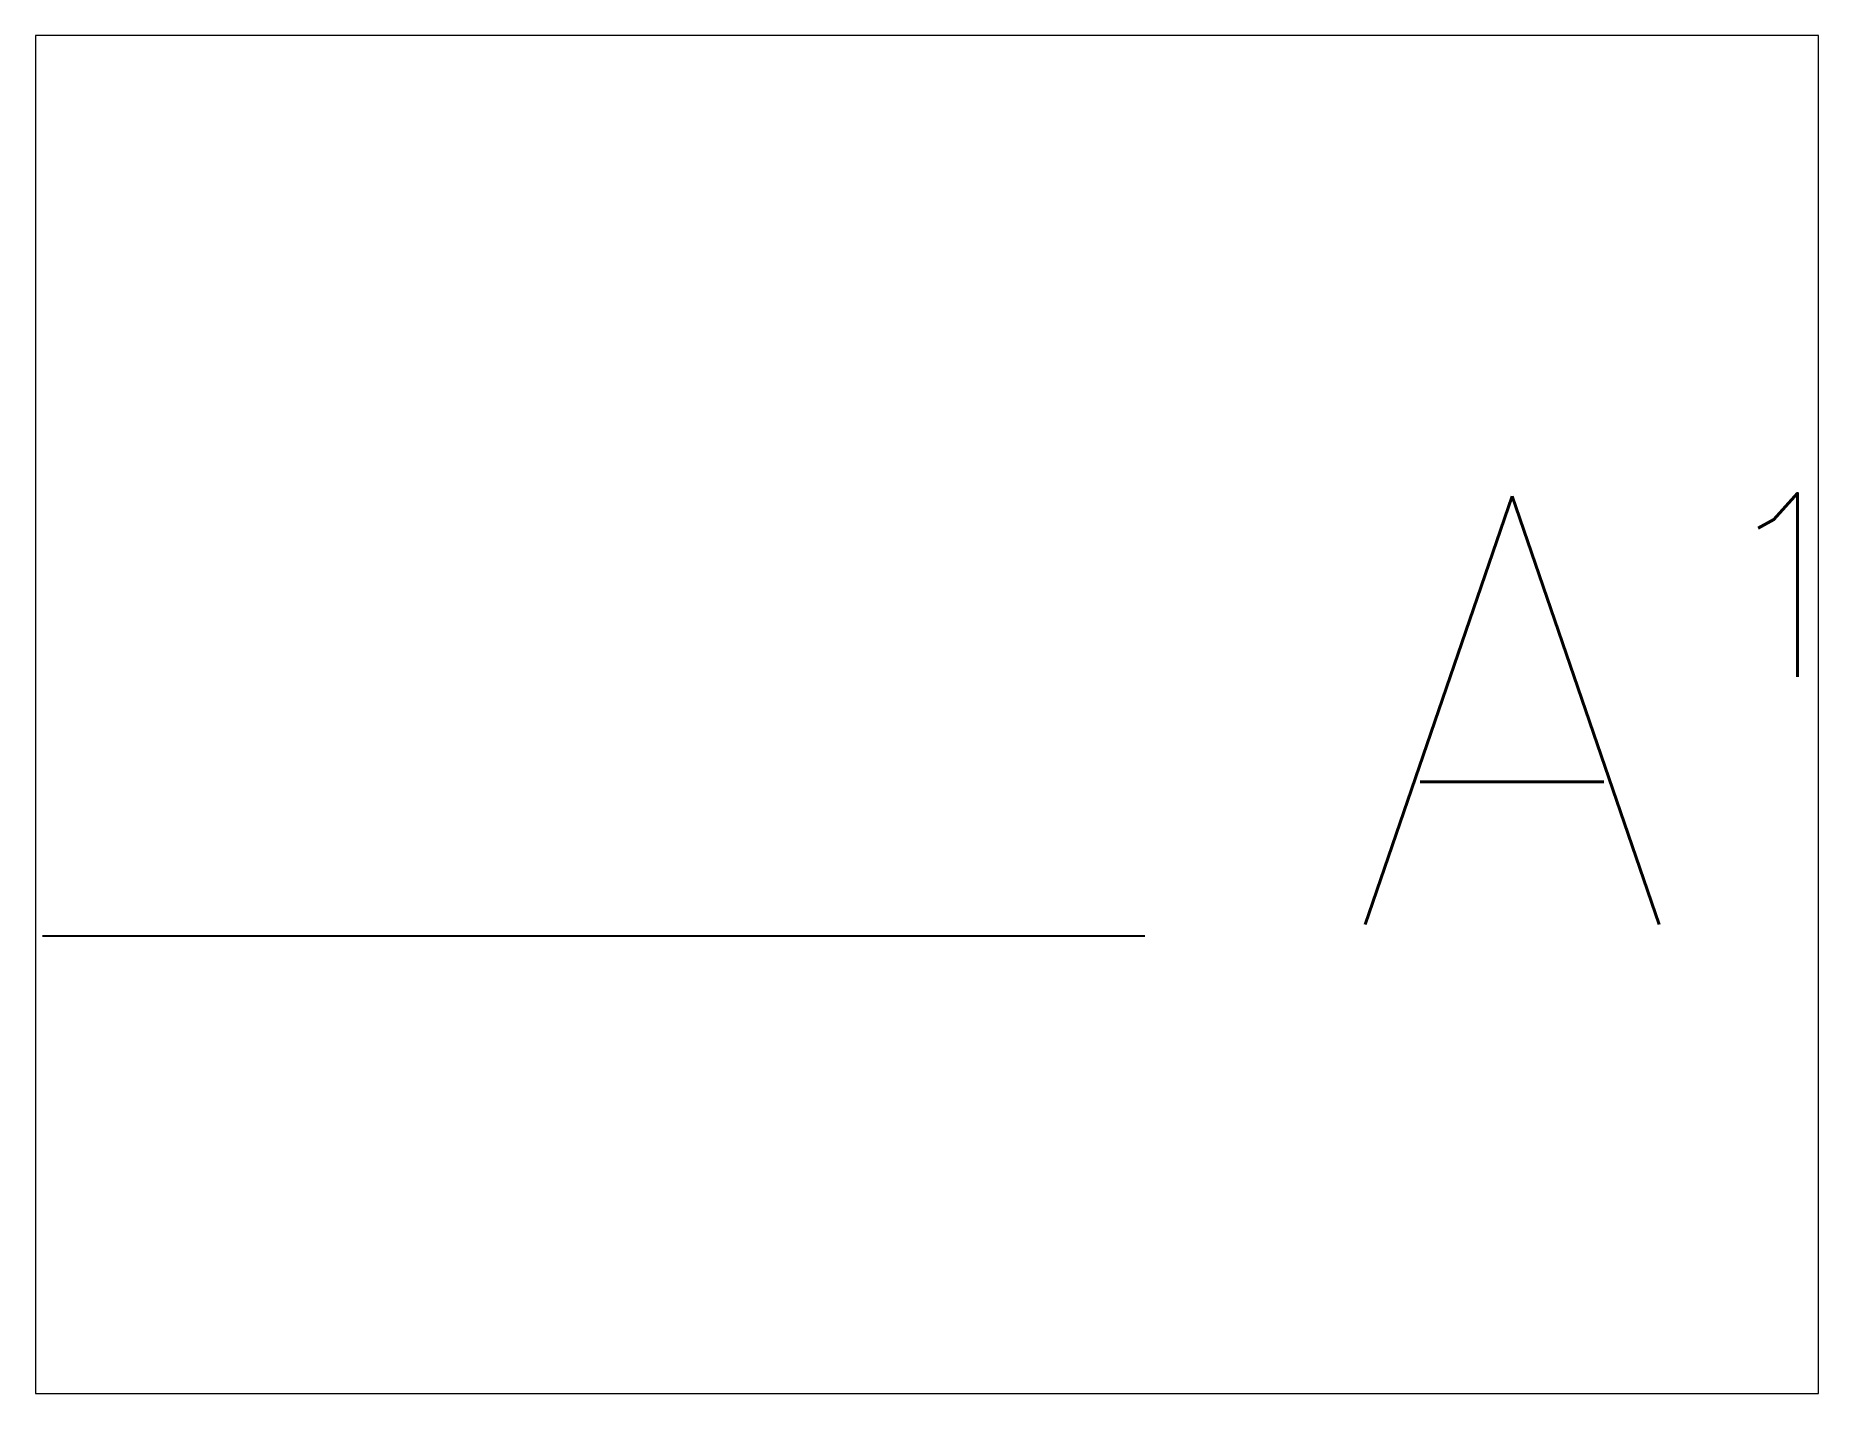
# Paper-space layout 'Layout1' of a CAD drawing. Header units: millimetres. Extents: x 1.05 to 9.45, y 0.8 to 7.2.
# The model-space entities are those that its viewports show. They can reach past a viewport. Long polylines and large blocks are cut down to what shows.
import ezdxf
from ezdxf.enums import TextEntityAlignment as Align

# ---------------------------------------------------------------- set-up
doc = ezdxf.new("R2010")
doc.units = ezdxf.units.MM
doc.header["$MEASUREMENT"] = 0
doc.styles.add('ROMANS', font='romans.shx')

# ---------------------------------------------------------------- blocks, each defined once
blk = doc.blocks.new('SNITT_BET1')
at = {"style": 'ROMANS'}
for tag, height, p in [('DESIGNATION', 2.3333, (2, 1.2275)), ('REFERENCE', 1, (3.5111, 1.9102))]:
    blk.add_attdef(tag, text='', height=height, dxfattribs=at).set_placement(p, align=Align.MIDDLE)

msp = doc.modelspace()

# ---------------------------------------------------------------- linework, layer by layer
msp.add_line((-8, 0), (-2, 0))

# ---------------------------------------------------------------- block references
msp.add_blockref('SNITT_BET1', (-2, 0)).add_auto_attribs({'REFERENCE': '1', 'DESIGNATION': 'A'})

psp = doc.layouts.get("Layout1")

# ---------------------------------------------------------------- viewports
at = {"layer": '0'}
psp.add_viewport(center=(5.25, 4), size=(8.4, 6.4), view_center_point=(-3.1849, 1.2051), view_height=7.393344, dxfattribs=at)

doc.saveas('drawing.dxf')
